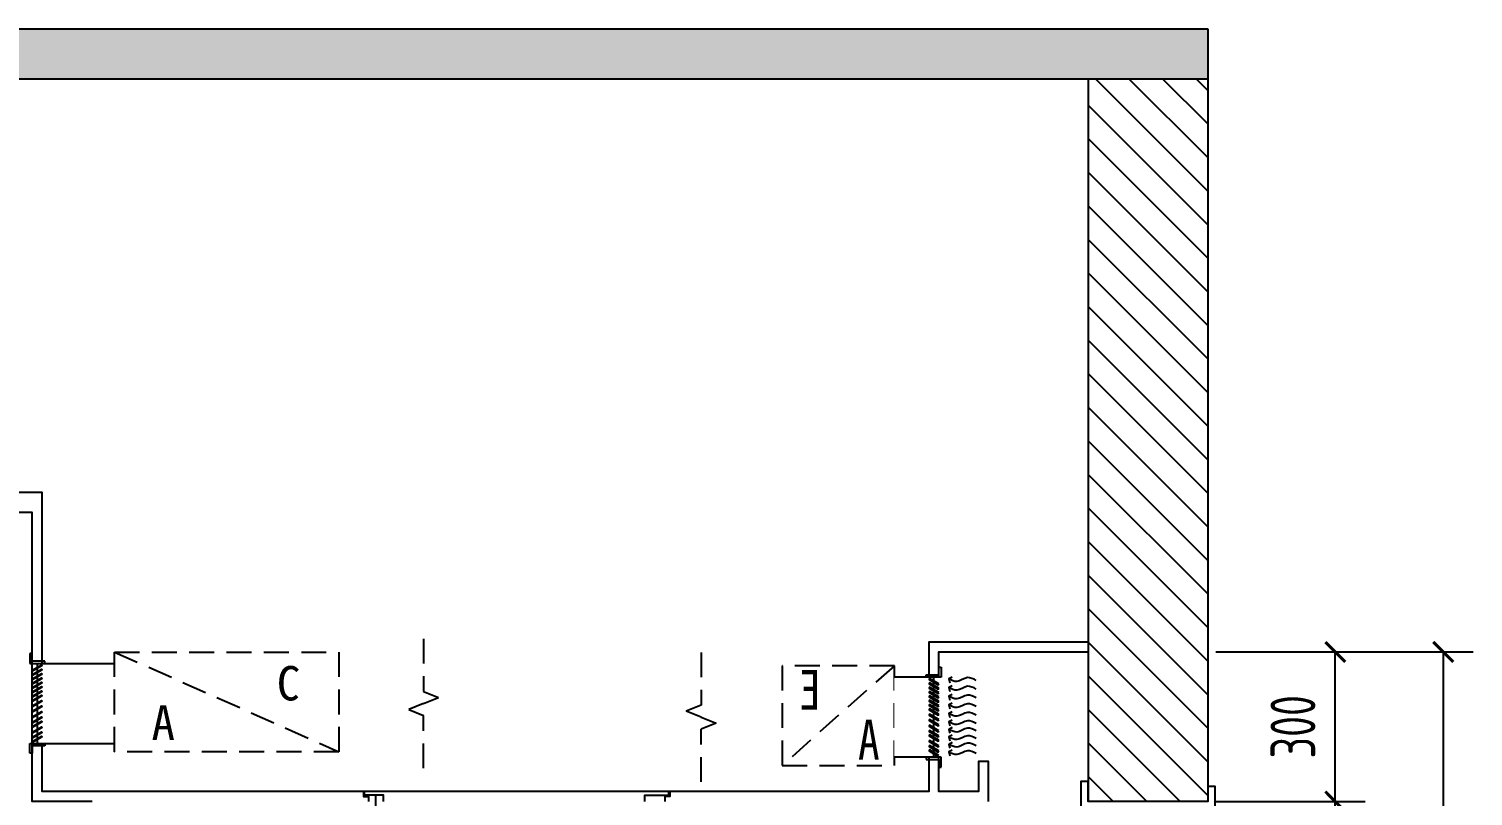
# Model space of a CAD drawing. Header units: millimetres. Extents: x 84706 to 149902, y -6776 to 26155.
# Drawn here: x 124241 to 127140, y 3237 to 4776 of the extents above; entities that cross this region are included whole.
import ezdxf

# ---------------------------------------------------------------- set-up
doc = ezdxf.new("R2010")
doc.units = ezdxf.units.MM
doc.set_wipeout_variables(frame=1)
doc.linetypes.add('DASHED2', pattern=[0.375, 0.25, -0.125])
doc.layers.get('Defpoints').update_dxf_attribs({"color": 250})
for name, color, linetype in [('EE1-【立面造型线（近看）】Elevation modelling line', 144, 'Continuous'), ('EE5-【立面楼板、墙体】Eloorslab_wall', 150, 'Continuous'), ('EE7-【立面填充】Hatch', 250, 'Continuous'), ('EL', 3, 'Continuous'), ('EL-FURN', 30, 'Continuous'), ('EL-立面造型', 30, 'Continuous'), ('PM3-【门套】Casing', 144, 'Continuous')]:
    doc.layers.add(name, color=color, linetype=linetype)
doc.styles.add('MT-DIM', font='ARCHS.SHX', dxfattribs={"width": 0.8})
doc.styles.add('尺寸标注', font='ARCHS.SHX', dxfattribs={"width": 0.8})
doc.styles.add('说明文字1', font='simhei.ttf')
doc.dimstyles.new('海龙1：25', dxfattribs={"dimscale": 25, "dimtxt": 2.25, "dimasz": 1, "dimexe": 1.5, "dimexo": 1, "dimgap": 1, "dimtad": 1, "dimdec": 0, "dimrnd": 5, "dimdsep": 46, "dimtxsty": '尺寸标注', "dimblk": 'ARCHTICK', "dimblk1": 'ARCHTICK', "dimblk2": 'ARCHTICK', "dimcen": 1, "dimclrd": 44, "dimclre": 44, "dimclrt": 2, "dimadec": 0, "dimazin": 0, "dimtfac": 1, "dimtdec": 0, "dimtix": 1, "dimtmove": 2, "dimatfit": 3, "dimldrblk": 'hl_arrow2', "dimfxl": 0, "dimarcsym": 0})

# ---------------------------------------------------------------- blocks, each defined once
blk = doc.blocks.new('*U1041')
at = {"layer": 'EE7-【立面填充】Hatch'}
h = blk.add_hatch(dxfattribs=at)
h.set_pattern_fill('YPSGT-钢筋混凝土', color=256, scale=200, pattern_type=2)
h.set_pattern_definition([(45, (0, 0), (-28.284271, 28.284271), []), (50, (0, 0), (143.45204, -12.550436), [15, -165]), (355, (0, 0), (-27.75027, 150.43842), [12, -132]), (100.4514, (11.95, -1.05), (115.70187, 137.8879), [12.74804, -140.22842]), (46.1842, (0, 40), (213.44822, -33.1038), [22.5, -247.5]), (96.6356, (17.79, 37.24), (186.93254, 194.82358), [19.12206, -210.3426]), (351.1842, (0, 40), (186.9324, 194.82373), [18, -198]), (21, (20, 30), (119.38141, -80.523786), [15, -165]), (326, (20, 30), (48.66306, 145.03), [12, -132]), (71.4514, (29.95, 23.29), (168.04452, 64.5061), [12.74804, -140.22842]), (37.5, (0, 0), (2.431971, 66.578771), [0, -130.4, 0, -134, 0, -132.5]), (7.5, (0, 0), (52.613907, 78.882342), [0, -76.4, 0, -127.4, 0, -50.5]), (327.5, (-44.6, 0), (106.764487, -4.510974), [0, -50, 0, -156, 0, -207]), (317.5, (-64.6, 0), (116.637234, 20.020996), [0, -65, 0, -103.6, 0, -147])])
h.paths.add_polyline_path([(150979.9, -83129), (150979.9, -83029), (143999.9, -83029), (143999.9, -83129)])
h = blk.add_hatch(dxfattribs=at)
h.set_pattern_fill('ANSI31', color=256, scale=15)
h.set_pattern_definition([(45, (0, -750), (-33.67596, 33.67596), [])])
h.paths.add_polyline_path([(144239.9, -83129), (143999.9, -83129), (143999.9, -84579), (144239.9, -84579), (144239.9, -84539)])
at = {"layer": 'EE5-【立面楼板、墙体】Eloorslab_wall'}
for p, q in [((150979.9, -83029), (143999.9, -83029)), ((143999.9, -83029), (143999.9, -83129)), ((150979.9, -83129), (143999.9, -83129)), ((143999.9, -83129), (143999.9, -84579)), ((144239.9, -83129), (144239.9, -84579))]:
    blk.add_line(p, q, dxfattribs=at)
at = {"layer": 'PM3-【门套】Casing'}
blk.add_lwpolyline([(144239.9, -84539), (144254.9, -84539), (144254.9, -84599), (144214.9, -84599), (144214.9, -84609), (143984.9, -84609), (143984.9, -84549), (143999.9, -84549), (143999.9, -84579), (144239.9, -84579), (144239.9, -84539)], dxfattribs=at)
blk = doc.blocks.new('_ArchTick')
at = {"color": 2, "linetype": 'ByBlock', "const_width": 0.15}
blk.add_lwpolyline([(-0.5, -0.5), (0.5, 0.5)], dxfattribs=at)
blk = doc.blocks.new('*D899')
at = {"layer": 'Defpoints', "color": 0, "transparency": 16777216}
for p in [(126367.4, 3225.7), (126863.6, 3225.7), (126367.4, 825.7)]:
    blk.add_point(p, dxfattribs=at)
at = {"layer": 'EE1-【立面造型线（近看）】Elevation modelling line', "color": 44, "lineweight": -2, "transparency": 16777216}
for p, q in [((126623.6, 3225.7), (126923.6, 3225.7)), ((126863.6, 825.7), (126863.6, 3225.7)), ((126623.6, 825.7), (126923.6, 825.7))]:
    blk.add_line(p, q, dxfattribs=at)
at = {"layer": 'EE1-【立面造型线（近看）】Elevation modelling line', "color": 44, "lineweight": -2, "transparency": 16777216, "xscale": 40, "yscale": 40, "zscale": 40}
for p, rotation in [((126863.6, 3225.7), 90), ((126863.6, 825.7), 270)]:
    blk.add_blockref('_ArchTick', p, dxfattribs=dict(at, rotation=rotation))
at = {"layer": 'EE1-【立面造型线（近看）】Elevation modelling line', "color": 2, "transparency": 16777216, "insert": (126778.6, 2025.7), "char_height": 90, "attachment_point": 5, "rotation": 90, "style": '尺寸标注'}
blk.add_mtext('2400', dxfattribs=at)
blk = doc.blocks.new('hl_arrow2')
at = {"color": 2}
blk.add_line((-0.221, 0), (-1, 0), dxfattribs=at)
blk.add_lwpolyline([(-0.221, 0), (-0.861, -0.689), (-0.654, -0.862), (0, 0), (-0.654, 0.862), (-0.861, 0.689)], close=True, dxfattribs=at)
for points in [[(-0.861, 0.689), (-0.654, 0.862), (-0.221, 0), (0, 0)], [(-0.861, -0.689), (-0.654, -0.862), (-0.221, 0), (0, 0)]]:
    blk.add_solid(points, dxfattribs=at)
blk = doc.blocks.new('*D900')
at = {"layer": 'Defpoints', "color": 0, "transparency": 16777216}
for p in [(126367.4, 3525.7), (126863.6, 3525.7), (126367.4, 3225.7)]:
    blk.add_point(p, dxfattribs=at)
at = {"layer": 'EE1-【立面造型线（近看）】Elevation modelling line', "color": 44, "lineweight": -2, "transparency": 16777216}
for p, q in [((126623.6, 3525.7), (126923.6, 3525.7)), ((126863.6, 3225.7), (126863.6, 3525.7)), ((126623.6, 3225.7), (126923.6, 3225.7))]:
    blk.add_line(p, q, dxfattribs=at)
at = {"layer": 'EE1-【立面造型线（近看）】Elevation modelling line', "color": 44, "lineweight": -2, "transparency": 16777216, "xscale": 40, "yscale": 40, "zscale": 40}
for p, rotation in [((126863.6, 3525.7), 90), ((126863.6, 3225.7), 270)]:
    blk.add_blockref('_ArchTick', p, dxfattribs=dict(at, rotation=rotation))
at = {"layer": 'EE1-【立面造型线（近看）】Elevation modelling line', "color": 2, "transparency": 16777216, "insert": (126778.6, 3375.7), "char_height": 90, "attachment_point": 5, "rotation": 90, "style": '尺寸标注'}
blk.add_mtext('300', dxfattribs=at)
blk = doc.blocks.new('*D876')
at = {"layer": 'Defpoints', "color": 0, "transparency": 16777216}
for p in [(126367.4, 3525.7), (126367.4, 825.7), (127080.3, 825.7)]:
    blk.add_point(p, dxfattribs=at)
at = {"layer": 'EE1-【立面造型线（近看）】Elevation modelling line', "color": 44, "lineweight": -2, "transparency": 16777216}
for p, q in [((126840.3, 3525.7), (127140.3, 3525.7)), ((127080.3, 3525.7), (127080.3, 825.7)), ((126840.3, 825.7), (127140.3, 825.7))]:
    blk.add_line(p, q, dxfattribs=at)
at = {"layer": 'EE1-【立面造型线（近看）】Elevation modelling line', "color": 44, "lineweight": -2, "transparency": 16777216, "xscale": 40, "yscale": 40, "zscale": 40}
for p, rotation in [((127080.3, 3525.7), 90), ((127080.3, 825.7), 270)]:
    blk.add_blockref('_ArchTick', p, dxfattribs=dict(at, rotation=rotation))
at = {"layer": 'EE1-【立面造型线（近看）】Elevation modelling line', "color": 2, "transparency": 16777216, "insert": (126995.3, 2175.7), "char_height": 90, "attachment_point": 5, "rotation": 90, "style": '尺寸标注'}
blk.add_mtext('2700', dxfattribs=at)
blk = doc.blocks.new('yhbyhuj')
at = {"layer": 'EL', "color": 250, "elevation": -16380}
for points in [[(141086.3, 19049.9), (141093.4, 19046.4), (141091.3, 19038.6)], [(141086.3, 19049.9), (141093.4, 19046.4), (141091.3, 19038.6)], [(141086.3, 19032.5), (141093.4, 19029), (141091.3, 19021.2)], [(141086.3, 19032.4), (141093.4, 19029), (141091.3, 19021.2)], [(141086.3, 19015), (141093.4, 19011.6), (141091.3, 19003.8)], [(141086.3, 19015), (141093.4, 19011.6), (141091.3, 19003.8)], [(141086.3, 18997.6), (141093.4, 18994.2), (141091.3, 18986.3)], [(141086.3, 18980.2), (141093.4, 18976.7), (141091.3, 18968.9)], [(141086.3, 18963.5), (141093.4, 18960), (141091.3, 18952.2)], [(141086.3, 18948.6), (141093.4, 18945.1), (141091.3, 18937.3)], [(141086.3, 18933.3), (141093.4, 18929.9), (141091.3, 18922.1)], [(141086.3, 18918.4), (141093.4, 18915), (141091.3, 18907.2)], [(141086.3, 18903.2), (141093.4, 18899.7), (141091.3, 18891.9)]]:
    blk.add_lwpolyline(points, dxfattribs=at)
at = {"layer": 'EL', "color": 250}
for points in [[(141038.3, 19043.1, -16380), (141044.2, 19046.3, -16380), (141057.4, 19053.3, -16380), (141075.5, 19036.7, -16380), (141088, 19043.5, -16380), (141093.4, 19046.4, -16380)], [(141038.3, 19043.1, -16380), (141044.2, 19046.3, -16380), (141057.4, 19053.3, -16380), (141075.5, 19036.6, -16380), (141088, 19043.5, -16380), (141093.4, 19046.4, -16380)], [(141038.3, 19025.7, -16380), (141044.2, 19028.9, -16380), (141057.4, 19035.9, -16380), (141075.5, 19019.2, -16380), (141088, 19026.1, -16380), (141093.4, 19029, -16380)], [(141038.3, 19025.7, -16380), (141044.2, 19028.9, -16380), (141057.4, 19035.9, -16380), (141075.5, 19019.2, -16380), (141088, 19026.1, -16380), (141093.4, 19029, -16380)], [(141038.3, 19008.3, -16380), (141044.2, 19011.5, -16380), (141057.4, 19018.5, -16380), (141075.5, 19001.8, -16380), (141088, 19008.7, -16380), (141093.4, 19011.6, -16380)], [(141038.3, 19008.3, -16380), (141044.2, 19011.5, -16380), (141057.4, 19018.5, -16380), (141075.5, 19001.8, -16380), (141088, 19008.7, -16380), (141093.4, 19011.6, -16380)], [(141038.3, 18990.9, -16380), (141044.2, 18994, -16380), (141057.4, 19001, -16380), (141075.5, 18984.4, -16380), (141088, 18991.2, -16380), (141093.4, 18994.2, -16380)], [(141038.3, 18973.4, -16380), (141044.2, 18976.6, -16380), (141057.4, 18983.6, -16380), (141075.5, 18967, -16380), (141088, 18973.8, -16380), (141093.4, 18976.7, -16380)], [(141038.3, 18956.7, -16380), (141044.2, 18959.9, -16380), (141057.4, 18966.9, -16380), (141075.5, 18950.2, -16380), (141088, 18957.1, -16380), (141093.4, 18960, -16380)], [(141038.3, 18941.8, -16380), (141044.2, 18945, -16380), (141057.4, 18952, -16380), (141075.5, 18935.4, -16380), (141088, 18942.2, -16380), (141093.4, 18945.1, -16380)], [(141038.3, 18926.6, -16380), (141044.2, 18929.7, -16380), (141057.4, 18936.8, -16380), (141075.5, 18920.1, -16380), (141088, 18926.9, -16380), (141093.4, 18929.9, -16380)], [(141038.3, 18911.7, -16380), (141044.2, 18914.9, -16380), (141057.4, 18921.9, -16380), (141075.5, 18905.2, -16380), (141088, 18912.1, -16380), (141093.4, 18915, -16380)], [(141038.3, 18896.4, -16380), (141044.2, 18899.6, -16380), (141057.4, 18906.6, -16380), (141075.5, 18890, -16380), (141088, 18896.8, -16380), (141093.4, 18899.7, -16380)]]:
    blk.add_open_spline(points, degree=3, knots=[0, 0, 0, 0, 18.584802, 41.302708, 58.293338, 58.293338, 58.293338, 58.293338], dxfattribs=at)
at = {"color": 1, "linetype": 'DASHED2', "ltscale": 200}
blk.add_wipeout([(141202.5, 18872.8), (141202.5, 19072.8), (141427.7, 19072.8), (141427.7, 19049.5), (141590.6, 19049.5), (141590.6, 18889.5), (141427.7, 18889.5), (141427.7, 18872.8)], dxfattribs=at).translate(0, 0, -16380).dxf.layer = 'EL-立面造型'
at = {"layer": 'EL-立面造型', "color": 136, "linetype": 'DASHED2', "ltscale": 200}
blk.add_line((141202.5, 19072.8, -16380), (141427.7, 18872.8, -16380), dxfattribs=at)
at = {"layer": 'EL-立面造型', "color": 4, "linetype": 'DASHED2', "ltscale": 200, "elevation": -16380}
for points in [[(141590.6, 19099.5), (141590.6, 18993.5)], [(141590.6, 18993.5), (141620.6, 18981.5)], [(141590.6, 18969.5), (141560.6, 18957.5)], [(141590.6, 18969.5), (141620.6, 18981.5)], [(141560.6, 18957.5), (141590.6, 18945.5)], [(141590.6, 18839.5), (141590.6, 18945.5)]]:
    blk.add_lwpolyline(points, dxfattribs=at)
blk.add_lwpolyline([(141427.7, 18872.8), (141202.5, 18872.8), (141202.5, 19072.8), (141427.7, 19072.8)], close=True, dxfattribs=at)
at = {"layer": 'EL-立面造型', "color": 30, "linetype": 'DASHED2', "ltscale": 200, "char_height": 80, "style": 'MT-DIM'}
for s, insert, attachment_point in [('{\\fSimHei|b0|i0|c134|p49;E}', (141393.8, 19064.4, -16380), 3), ('{\\fSimHei|b0|i0|c134|p49;A}', (141232.2, 18964.4, -16380), 1)]:
    blk.add_mtext_dynamic_manual_height_columns(s, width=80, gutter_width=1500, heights=[0], dxfattribs=dict(at, insert=insert, attachment_point=attachment_point))
at = {"color": 136, "linetype": 'DASHED2', "ltscale": 200}
blk.add_wipeout([(141108.8, 19049.5), (141202.5, 19049.5), (141202.5, 18889.5), (141108.8, 18889.5)], dxfattribs=at).translate(0, 0, -16380).dxf.layer = 'EL'
at = {"layer": 'EL', "color": 8}
for p, q in [((141123.8, 19049.5, -16380), (141123.8, 18889.5, -16380)), ((141138.8, 19049.5, -16380), (141202.5, 19049.5, -16380)), ((141138.8, 18889.5, -16380), (141202.5, 18889.5, -16380))]:
    blk.add_line(p, q, dxfattribs=at)
at = {"layer": 'EL', "color": 136, "linetype": 'DASHED2', "ltscale": 200, "elevation": -16380}
for points in [[(141108.8, 19069.5), (141108.8, 19049.5), (141138.8, 19049.5), (141138.8, 19054.5), (141113.6, 19054.5), (141113.6, 19069.5), (141108.8, 19069.5)], [(141108.8, 18869.5), (141108.8, 18889.5), (141138.8, 18889.5), (141138.8, 18884.5), (141113.6, 18884.5), (141113.6, 18869.5), (141108.8, 18869.5)]]:
    blk.add_lwpolyline(points, dxfattribs=at)
at = {"layer": 'EL', "color": 250, "elevation": -16380}
for points in [[(141113.3, 19036.3), (141132, 19047), (141133.1, 19045), (141114.5, 19034.3)], [(141113.3, 19027.6), (141132, 19038.3), (141133.1, 19036.3), (141114.5, 19025.5)], [(141113.3, 19018.8), (141132, 19029.6), (141133.1, 19027.6), (141114.5, 19016.8)], [(141113.3, 19010.1), (141132, 19020.9), (141133.1, 19018.9), (141114.5, 19008.1)], [(141113.3, 19001.4), (141132, 19012.2), (141133.1, 19010.2), (141114.5, 18999.4)], [(141113.3, 18992.7), (141132, 19003.5), (141133.1, 19001.5), (141114.5, 18990.7)], [(141113.3, 18984), (141132, 18994.8), (141133.1, 18992.8), (141114.5, 18982)], [(141113.3, 18975.3), (141132, 18986.1), (141133.1, 18984.1), (141114.5, 18973.3)], [(141113.3, 18965), (141132, 18975.8), (141133.1, 18973.8), (141114.5, 18963)], [(141113.3, 18953.9), (141132, 18964.7), (141133.1, 18962.7), (141114.5, 18951.9)], [(141113.3, 18942.4), (141132, 18953.2), (141133.1, 18951.2), (141114.5, 18940.4)], [(141113.3, 18932.1), (141132, 18942.9), (141133.1, 18940.9), (141114.5, 18930.1)], [(141113.3, 18923.4), (141132, 18934.2), (141133.1, 18932.2), (141114.5, 18921.4)], [(141113.3, 18911.9), (141132, 18922.7), (141133.1, 18920.7), (141114.5, 18909.9)], [(141113.3, 18901.7), (141132, 18912.4), (141133.1, 18910.4), (141114.5, 18899.6)], [(141113.3, 18892.9), (141132, 18903.7), (141133.1, 18901.7), (141114.5, 18890.9)]]:
    blk.add_lwpolyline(points, close=True, dxfattribs=at)

msp = doc.modelspace()

# ---------------------------------------------------------------- linework, layer by layer
at = {"layer": 'EE7-【立面填充】Hatch'}
msp.add_line((124937.4, 2725.7), (124937.4, 3238.7), dxfattribs=at)
at = {"layer": 'EL-FURN', "color": 4}
msp.add_lwpolyline([(126367.4, 3545.7), (126047.4, 3545.7), (126047.4, 3245.7), (124367.4, 3245.7), (124367.4, 3245.7), (124267.4, 3245.7), (124267.4, 3845.7), (119867.4, 3845.7)], dxfattribs=at)
at = {"layer": 'EL-FURN'}
msp.add_lwpolyline([(126167.4, 3225.7), (126167.4, 3305.7), (126147.4, 3305.7), (126147.4, 3245.7), (126067.4, 3245.7), (126067.4, 3525.7), (126367.4, 3525.7)], dxfattribs=at)
at = {"layer": 'EL-立面造型', "color": 1}
msp.add_line((124267.4, 3292.4), (124267.4, 3292.4), dxfattribs=at)
at = {"layer": 'EL-立面造型', "elevation": 0}
msp.add_lwpolyline([(124952.4, 3225.7), (124952.4, 3238.7), (124914.4, 3238.7), (124914.4, 3245.7), (124912.4, 3245.7), (124912.4, 3235.7), (124922.4, 3235.7), (124922.4, 3225.7)], dxfattribs=at)
at = {"layer": 'EL-立面造型'}
msp.add_lwpolyline([(125477.4, 3225.7), (125477.4, 3238.7), (125525.4, 3238.7), (125525.4, 3245.7), (125527.4, 3245.7), (125527.4, 3235.7), (125517.4, 3235.7), (125517.4, 3225.7)], dxfattribs=at)

# ---------------------------------------------------------------- dimensions: what is measured, and where the dimension line sits
at = {"layer": 'EE1-【立面造型线（近看）】Elevation modelling line'}
for base, p1, p2, picture, middle in [((126863.6, 3525.7), (126367.4, 3225.7), (126367.4, 3525.7), '*D900', (126778.6, 3375.7)), ((127080.3, 825.7), (126367.4, 3525.7), (126367.4, 825.7), '*D876', (126995.3, 2175.7)), ((126863.6, 3225.7), (126367.4, 825.7), (126367.4, 3225.7), '*D899', (126778.6, 2025.7))]:
    dim = msp.add_linear_dim(base=base, p1=p1, p2=p2, angle=90, dimstyle='海龙1：25', override={"dimscale": 40, "dimfxl": 6}, dxfattribs=at)
    dim.commit()
    dim.dimension.update_dxf_attribs({"geometry": picture, "text_midpoint": middle})

# ---------------------------------------------------------------- next in the draw order: wipeouts: each hides what was drawn before it
at = {"color": 1, "linetype": 'DASHED2', "ltscale": 200}
msp.add_wipeout([(124412.7, 3325.6), (124412.7, 3525.6), (124863.1, 3525.6), (124863.1, 3502.4), (125033.2, 3502.4), (125033.2, 3342.4), (124863.1, 3342.4), (124863.1, 3325.6)], dxfattribs=at).translate(0, 0, 0).dxf.layer = 'EL'

# ---------------------------------------------------------------- next in the draw order: linework, layer by layer
at = {"layer": 'EL', "color": 4, "linetype": 'DASHED2', "ltscale": 200, "elevation": 0}
for points in [[(125033.2, 3552.4), (125033.2, 3446.4)], [(125033.2, 3422.4), (125003.2, 3410.4)], [(125033.2, 3446.4), (125063.2, 3434.4)], [(125033.2, 3422.4), (125063.2, 3434.4)], [(125003.2, 3410.4), (125033.2, 3398.4)], [(125033.2, 3292.4), (125033.2, 3398.4)]]:
    msp.add_lwpolyline(points, dxfattribs=at)

# ---------------------------------------------------------------- next in the draw order: texts
at = {"layer": 'EL', "color": 136, "style": '说明文字1', "text_generation_flag": 2}
msp.add_text('C', height=69.1, rotation=180, dxfattribs=at).set_placement((124738.3, 3497.5, 0))
msp.add_text('A', height=69.1, dxfattribs=at).set_placement((124533.9, 3349.4, 0))

# ---------------------------------------------------------------- next in the draw order: wipeouts: each hides what was drawn before it
at = {"color": 136, "linetype": 'DASHED2', "ltscale": 200}
msp.add_wipeout([(124242.6, 3502.4), (124412.7, 3502.4), (124412.7, 3342.4), (124242.6, 3342.4)], dxfattribs=at).translate(0, 0, 0).dxf.layer = 'EL'

# ---------------------------------------------------------------- next in the draw order: linework, layer by layer
at = {"layer": 'EL', "color": 136, "linetype": 'DASHED2', "ltscale": 200}
msp.add_line((124412.7, 3525.6, 0), (124863.1, 3325.6, 0), dxfattribs=at)
at = {"layer": 'EL', "color": 8}
for p, q in [((124257.6, 3502.4, 0), (124257.6, 3342.4, 0)), ((124272.6, 3502.4, 0), (124412.7, 3502.4, 0)), ((124272.6, 3342.4, 0), (124412.7, 3342.4, 0))]:
    msp.add_line(p, q, dxfattribs=at)
at = {"layer": 'EL', "color": 136, "linetype": 'DASHED2', "ltscale": 200, "elevation": 0}
for points in [[(124242.6, 3522.4), (124242.6, 3502.4), (124272.6, 3502.4), (124272.6, 3507.4), (124247.4, 3507.4), (124247.4, 3522.4), (124242.6, 3522.4)], [(124242.6, 3322.4), (124242.6, 3342.4), (124272.6, 3342.4), (124272.6, 3337.4), (124247.4, 3337.4), (124247.4, 3322.4), (124242.6, 3322.4)]]:
    msp.add_lwpolyline(points, dxfattribs=at)
at = {"layer": 'EL', "color": 4, "linetype": 'DASHED2', "ltscale": 200, "elevation": 0}
msp.add_lwpolyline([(124863.1, 3325.6), (124412.7, 3325.6), (124412.7, 3525.6), (124863.1, 3525.6)], close=True, dxfattribs=at)
at = {"layer": 'EL', "color": 250, "elevation": 0}
for points in [[(124247.1, 3489.1), (124265.7, 3499.9), (124266.9, 3497.9), (124248.2, 3487.1)], [(124247.1, 3480.4), (124265.7, 3491.2), (124266.9, 3489.2), (124248.2, 3478.4)], [(124247.1, 3471.7), (124265.7, 3482.5), (124266.9, 3480.5), (124248.2, 3469.7)], [(124247.1, 3463), (124265.7, 3473.8), (124266.9, 3471.8), (124248.2, 3461)], [(124247.1, 3454.3), (124265.7, 3465.1), (124266.9, 3463.1), (124248.2, 3452.3)], [(124247.1, 3445.6), (124265.7, 3456.4), (124266.9, 3454.3), (124248.2, 3443.6)], [(124247.1, 3436.9), (124265.7, 3447.6), (124266.9, 3445.6), (124248.2, 3434.9)], [(124247.1, 3428.2), (124265.7, 3438.9), (124266.9, 3436.9), (124248.2, 3426.1)], [(124247.1, 3417.9), (124265.7, 3428.6), (124266.9, 3426.6), (124248.2, 3415.9)], [(124247.1, 3406.8), (124265.7, 3417.6), (124266.9, 3415.5), (124248.2, 3404.8)], [(124247.1, 3395.3), (124265.7, 3406.1), (124266.9, 3404.1), (124248.2, 3393.3)], [(124247.1, 3385), (124265.7, 3395.8), (124266.9, 3393.8), (124248.2, 3383)], [(124247.1, 3376.3), (124265.7, 3387.1), (124266.9, 3385.1), (124248.2, 3374.3)], [(124247.1, 3364.8), (124265.7, 3375.6), (124266.9, 3373.6), (124248.2, 3362.8)], [(124247.1, 3354.5), (124265.7, 3365.3), (124266.9, 3363.3), (124248.2, 3352.5)], [(124247.1, 3345.8), (124265.7, 3356.6), (124266.9, 3354.6), (124248.2, 3343.8)]]:
    msp.add_lwpolyline(points, close=True, dxfattribs=at)
at = {"layer": 'EL-FURN'}
msp.add_lwpolyline([(124367.4, 3225.7), (124247.4, 3225.7), (124247.4, 3805.7), (124207.4, 3805.7), (124207.4, 3825.7), (120227.4, 3825.7), (120227.4, 3805.7), (120187.4, 3805.7), (120187.4, 3225.7), (120167.4, 3225.7)], dxfattribs=at)

# ---------------------------------------------------------------- next in the draw order: block references
at = {"xscale": -1}
msp.add_blockref('*U1041', (270607.3, 87804.7), dxfattribs=at)

# ---------------------------------------------------------------- next in the draw order: block references
at = {"layer": 'EL-FURN', "xscale": -1}
msp.add_blockref('yhbyhuj', (267181, -15574.6, 16380), dxfattribs=at)

doc.saveas('drawing.dxf')
